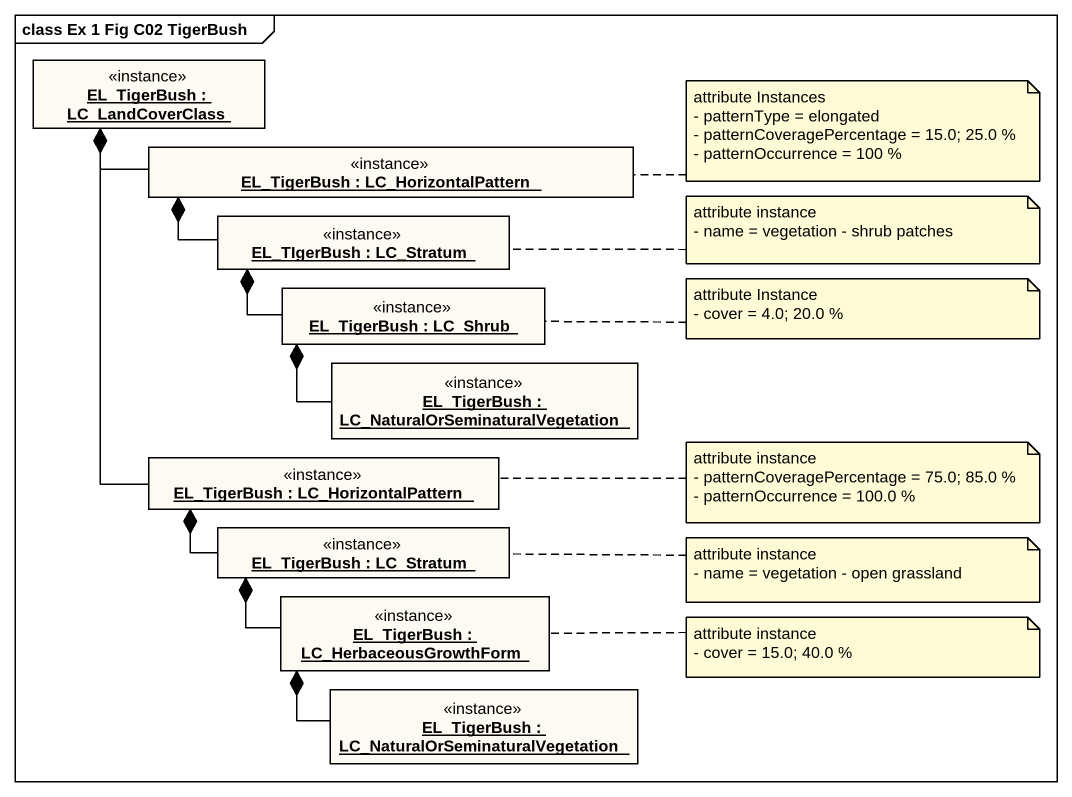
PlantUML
@startuml
mainframe class Ex 1 Fig C02 TigerBush
hide circle
hide empty members
object "EL_TigerBush : LC_LandCoverClass" as EL_TigerBush <<instance>> #FDF9F3
object "EL_TigerBush : LC_HorizontalPattern" as EL_TigerBush_2 <<instance>> #FDF9F3
object "EL_TIgerBush : LC_Stratum" as EL_TIgerBush <<instance>> #FDF9F3
object "EL_TigerBush : LC_Shrub" as EL_TigerBush_3 <<instance>> #FDF9F3
object "EL_TigerBush : LC_NaturalOrSeminaturalVegetation" as EL_TigerBush_4 <<instance>> #FDF9F3
object "EL_TigerBush : LC_HorizontalPattern" as EL_TigerBush_5 <<instance>> #FDF9F3
object "EL_TigerBush : LC_Stratum" as EL_TigerBush_6 <<instance>> #FDF9F3
object "EL_TigerBush : LC_HerbaceousGrowthForm" as EL_TigerBush_7 <<instance>> #FDF9F3
object "EL_TigerBush : LC_NaturalOrSeminaturalVegetation" as EL_TigerBush_8 <<instance>> #FDF9F3
EL_TigerBush_2 -left-* EL_TigerBush
EL_TIgerBush -up-* EL_TigerBush_2
EL_TigerBush_3 -up-* EL_TIgerBush
EL_TigerBush_4 -up-* EL_TigerBush_3
EL_TigerBush_5 -up-* EL_TigerBush
EL_TigerBush_6 -up-* EL_TigerBush_5
EL_TigerBush_7 -up-* EL_TigerBush_6
EL_TigerBush_8 -up-* EL_TigerBush_7
note right of EL_TigerBush_2
  attribute Instances
  - patternType = elongated
  - patternCoveragePercentage = 15.0; 25.0 %
  - patternOccurrence = 100 %
end note
note right of EL_TIgerBush
  attribute instance
  - name = vegetation - shrub patches
end note
note right of EL_TigerBush_3
  attribute Instance
  - cover = 4.0; 20.0 %
end note
note right of EL_TigerBush_5
  attribute instance
  - patternCoveragePercentage = 75.0; 85.0 %
  - patternOccurrence = 100.0 %
end note
note right of EL_TigerBush_6
  attribute instance
  - name = vegetation - open grassland
end note
note right of EL_TigerBush_7
  attribute instance
  - cover = 15.0; 40.0 %
end note
@enduml
